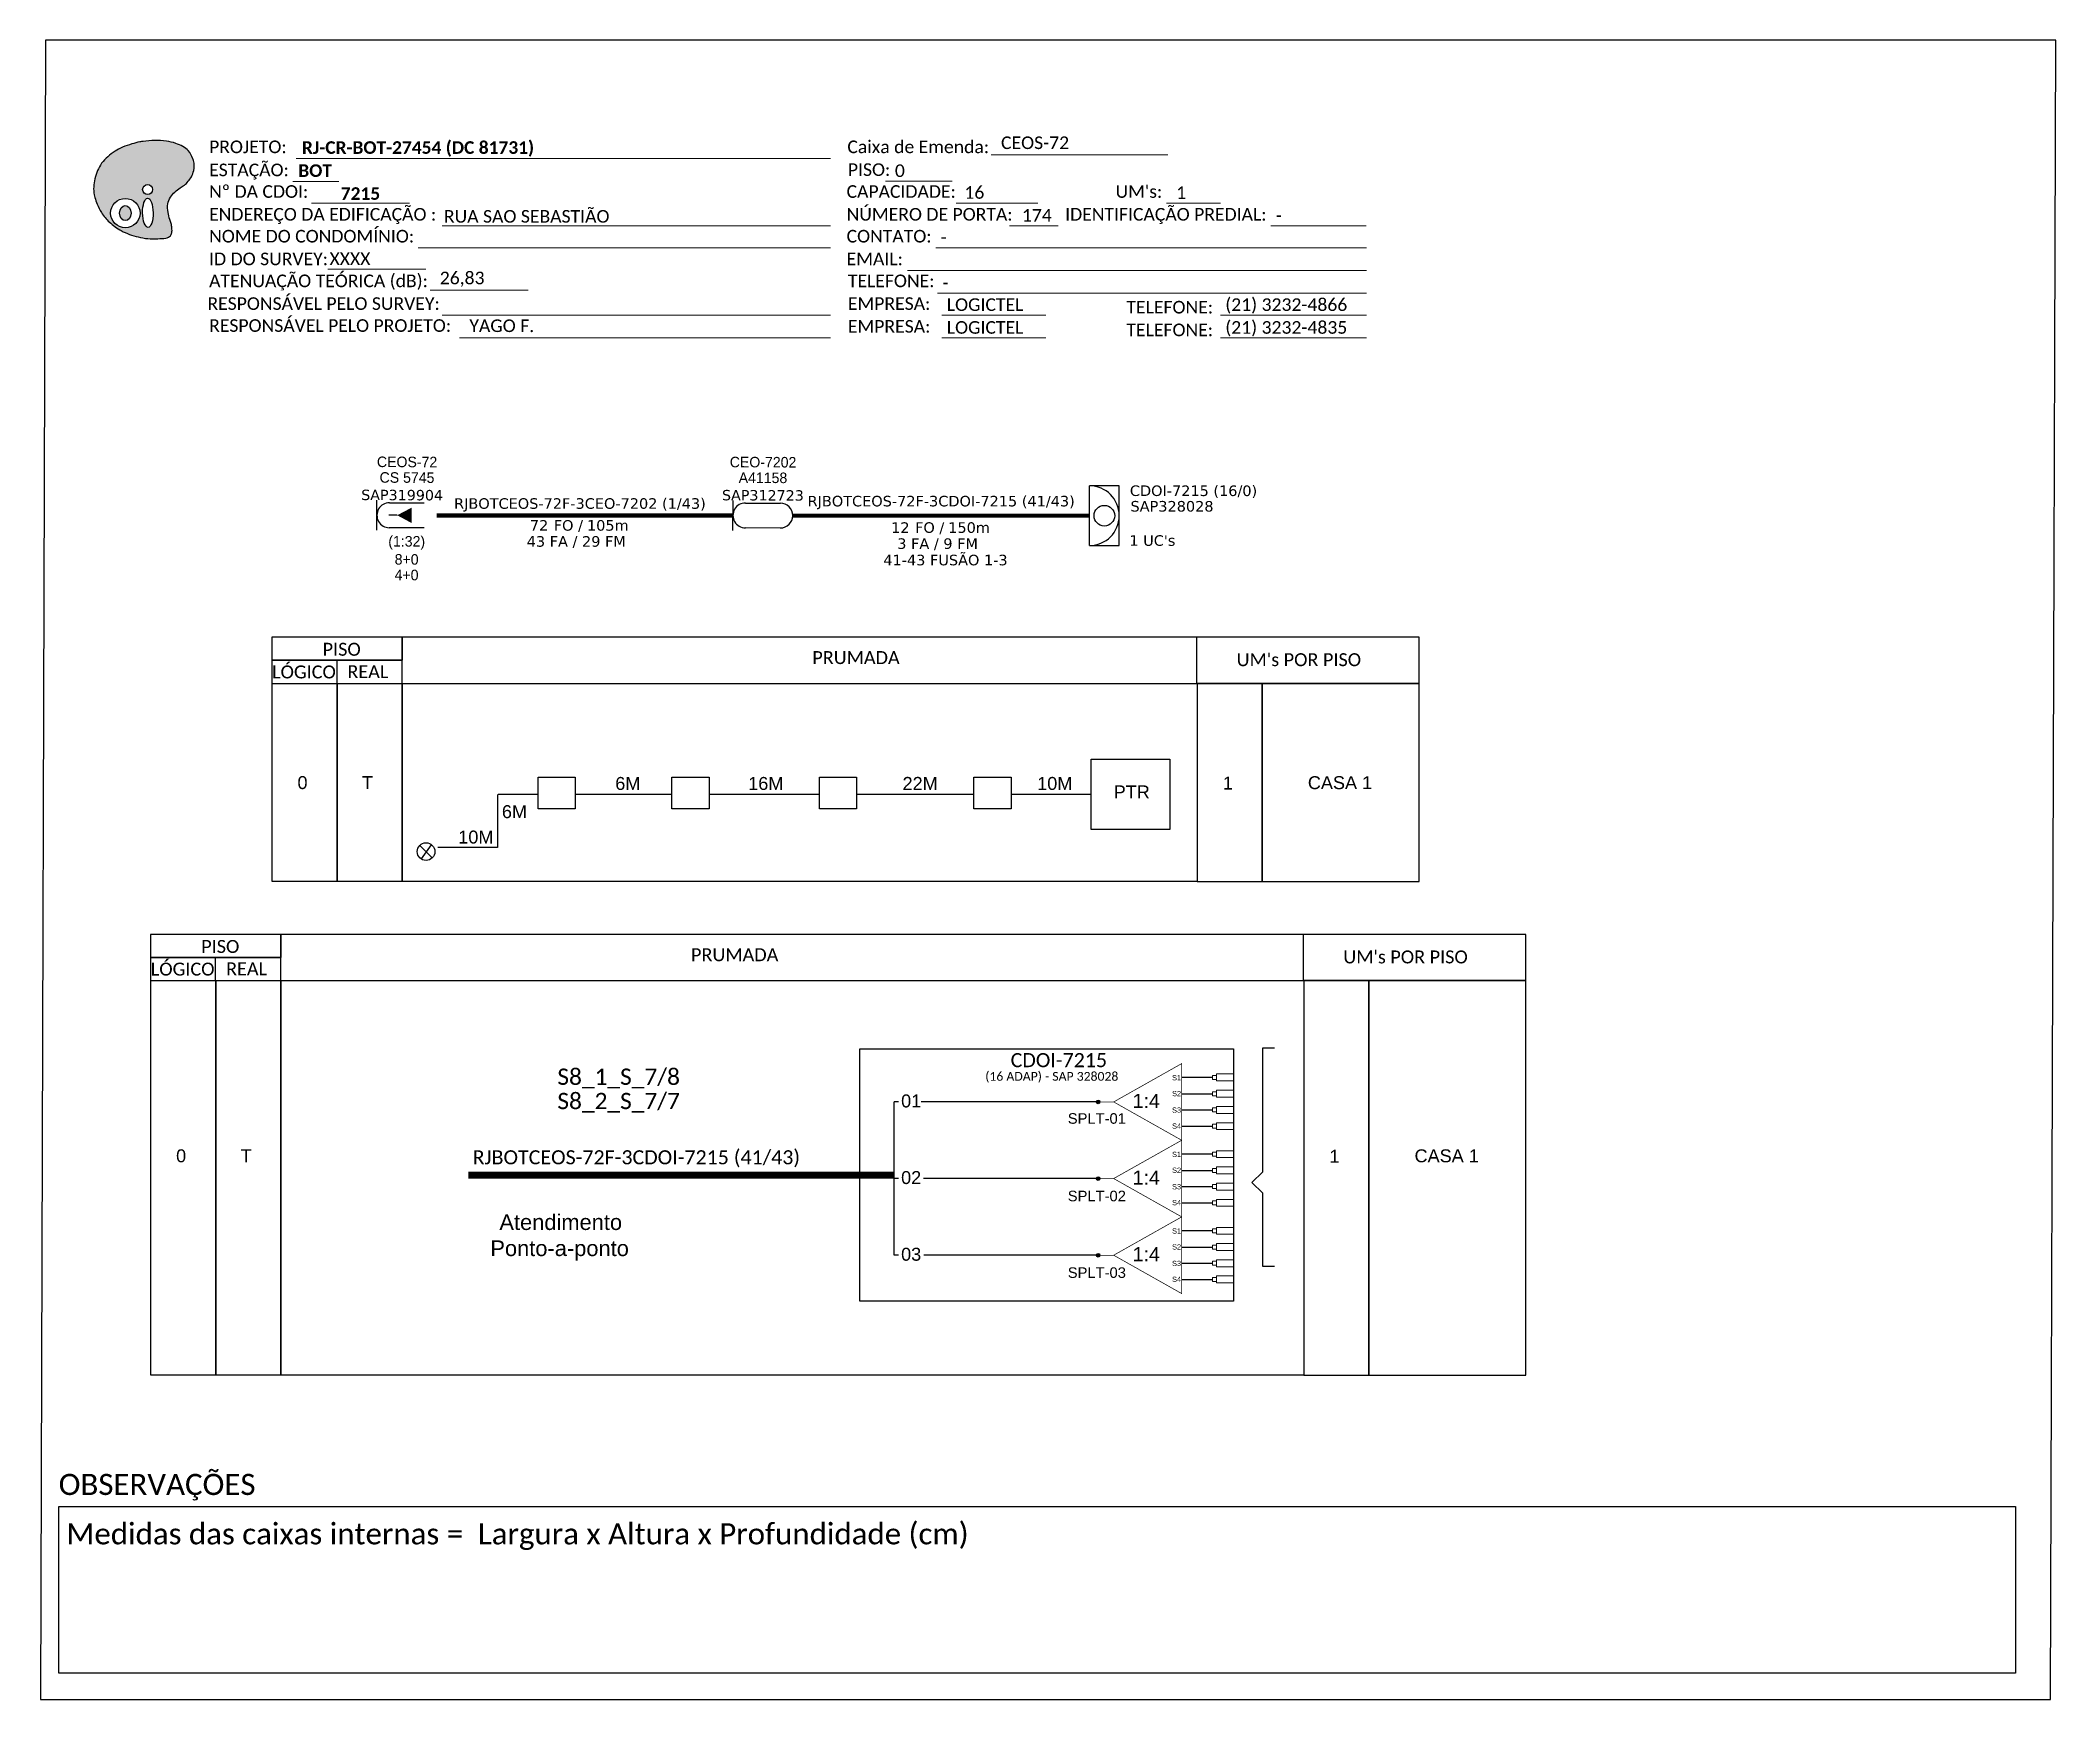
# Model space of a CAD drawing. Header units: metres. Extents: x 21390 to 21677, y -11832 to -11596.
import ezdxf
from ezdxf.enums import TextEntityAlignment as Align

# ---------------------------------------------------------------- set-up
doc = ezdxf.new("R2010")
doc.units = ezdxf.units.M
for name, color, linetype in [('10.0-Cartográfico', 252, 'Continuous'), ('CAP a Instalar', 1, 'Continuous'), ('CDOI_PROJ', 1, 'Continuous'), ('CEO', 1, 'Continuous'), ('CEOS', 1, 'Continuous')]:
    doc.layers.add(name, color=color, linetype=linetype)
doc.layers.add('Texto_Cabos', color=1, linetype='Continuous', lineweight=20)
doc.styles.add('ARIAL', font='arial.ttf')
doc.styles.add('siredit', font='verdana.ttf')
doc.styles.add('Style-font000', font='font000.shx')
doc.styles.add('WMF-Calibri0', font='calibri.ttf')
doc.styles.add('WMF-Calibri1', font='calibrib.ttf')
doc.linetypes.add('FENCELINE1', pattern='A,0.25,-0.1,[133,ltypeshp.shx,S=0.1,R=0,X=-0.1,Y=0],-0.1,1', length=1.45)

# ---------------------------------------------------------------- blocks, each defined once
blk = doc.blocks.new('OI')
h = blk.add_hatch(color=40)
edge = h.paths.add_edge_path()
edge.add_spline(control_points=[(4.35, -0.67), (3.92, -0.99), (3.26, -1.5), (2.81, -2.59), (2.9, -3.5), (3.06, -4.27), (3.31, -4.85), (3.37, -5.39), (3.4, -5.88), (3.2, -6.4), (2.54, -6.61), (1.65, -6.63), (0.55, -6.67), (-0.56, -6.42), (-1.61, -6.14), (-2.77, -5.61), (-3.92, -4.77), (-4.89, -3.7), (-5.34, -2.65), (-5.6, -1.94), (-5.85, -0.96), (-5.71, 0.47), (-5.1, 2.02), (-4.14, 3.02), (-3.3, 3.61), (-2.37, 4.16), (-1.36, 4.44), (-0.56, 4.7), (0.79, 4.85), (2.24, 4.97), (3.79, 4.57), (4.67, 4.21), (5.44, 3.65), (5.76, 2.99), (6.03, 2.21), (6.01, 1.46), (5.72, 0.64), (5.31, 0.08), (4.88, -0.38), (4.51, -0.55), (4.35, -0.67)], knot_values=[0, 0, 0, 0, 1.60434, 2.417191, 3.427595, 4.282808, 4.776746, 5.304182, 5.888771, 6.258406, 6.858137, 7.79129, 8.986195, 10.124242, 11.187857, 12.242908, 13.953784, 15.414161, 16.515391, 17.349188, 17.675853, 19.552021, 21.515531, 22.568638, 23.63245, 24.621084, 25.782718, 26.745347, 27.142653, 29.870543, 31.004649, 31.921532, 32.709589, 33.801391, 34.042471, 35.192333, 35.971461, 36.628871, 37.254359, 37.836911, 37.836911, 37.836911, 37.836911], degree=3, periodic=0)
h.paths.add_polyline_path([(1.13, -0.87, -1), (-0.04, -0.87, -1)], flags=16)
edge = h.paths.add_edge_path(flags=16)
edge.add_ellipse((0.56, -3.59), major_axis=(-0.02, 1.71), ratio=0.361305, start_angle=0, end_angle=360)
h.paths.add_polyline_path([(-0.36, -3.62, -1), (-3.8, -3.62, -1)], flags=16)
edge = h.paths.add_edge_path(flags=0)
edge.add_ellipse((-2.08, -3.62), major_axis=(0, 0.885), ratio=0.758294, start_angle=0, end_angle=360)
at = {"color": 40}
for centre, radius in [((-2.08, -3.62), 1.72), ((0.54, -0.87), 0.587)]:
    blk.add_circle(centre, radius, dxfattribs=at)
blk.add_ellipse((0.56, -3.59), major_axis=(-0.02, 1.71), ratio=0.361305, dxfattribs=at)
blk.add_ellipse((-2.08, -3.62), major_axis=(0, 0.885), ratio=0.758294, start_param=-3.141592653589792, end_param=3.141592653589792, dxfattribs=at)
at = {"color": 40, "start_tangent": (-0.800898, -0.598801), "end_tangent": (-0.800898, -0.598801)}
blk.add_spline([(4.35, -0.67), (3.2, -1.78), (2.9, -2.54), (2.92, -3.55), (3.12, -4.38), (3.28, -4.85), (3.37, -5.37), (3.35, -5.95), (3.2, -6.29), (2.66, -6.55), (1.73, -6.63), (0.54, -6.62), (-0.58, -6.41), (-1.6, -6.11), (-2.56, -5.67), (-3.95, -4.67), (-4.89, -3.56), (-5.37, -2.56), (-5.64, -1.78), (-5.72, -1.46), (-5.63, 0.42), (-4.84, 2.22), (-4.13, 2.99), (-3.27, 3.62), (-2.4, 4.09), (-1.3, 4.47), (-0.37, 4.72), (0.02, 4.77), (2.75, 4.8), (3.85, 4.53), (4.69, 4.16), (5.31, 3.68), (5.85, 2.73), (5.93, 2.5), (5.94, 1.35), (5.67, 0.62), (5.29, 0.08), (4.84, -0.36), (4.35, -0.67)], degree=3, dxfattribs=at)
blk = doc.blocks.new('CARIMBO')
at = {"color": 7, "lineweight": 0}
for points in [[(35.66, -16.79), (111.64, -16.79)], [(134.48, -16.3), (159.61, -16.3)], [(119.43, -20.02), (128.92, -20.02)], [(35.15, -20.06), (41.7, -20.06)], [(37.81, -23.14), (51.75, -23.14)], [(129.48, -23.14), (141.1, -23.14)], [(159.42, -23.14), (167.09, -23.14)], [(56.38, -26.37), (111.64, -26.37)], [(137.07, -26.37), (144.01, -26.37)], [(174.24, -26.37), (187.8, -26.37)], [(52.97, -29.48), (111.64, -29.48)], [(126.6, -29.48), (187.83, -29.48)], [(40.13, -32.55), (54.07, -32.55)], [(122.56, -32.72), (187.83, -32.72)], [(54.67, -35.52), (68.61, -35.52)], [(126.84, -35.96), (187.83, -35.96)], [(56.38, -39.07), (111.64, -39.07)], [(127.45, -39.07), (142.25, -39.07)], [(167.06, -39.07), (187.83, -39.07)], [(58.87, -42.31), (111.64, -42.31)], [(127.45, -42.31), (142.25, -42.31)], [(167.06, -42.31), (187.83, -42.31)]]:
    blk.add_lwpolyline(points, dxfattribs=at)
at = {"color": 7, "xscale": 1.213923925163967, "yscale": 1.213923925163967, "zscale": 1.213923925163967, "rotation": 0.1532896023949059}
blk.add_blockref('OI', (13.86, -20.16), dxfattribs=at)
at = {"color": 7, "lineweight": 0, "style": 'WMF-Calibri0'}
for s, height, p in [('PROJETO:', 1.793, (23.26, -16.04)), ('Caixa de Emenda:', 1.7927, (114.02, -16.04)), ('ESTAÇÃO:', 1.793, (23.26, -19.32)), ('PISO:', 1.793, (114.09, -19.28)), ('Nº DA CDOI:', 1.7927, (23.26, -22.39)), ('CAPACIDADE:', 1.7927, (113.91, -22.39)), ("UM's:", 1.793, (152.15, -22.39)), ('ENDEREÇO DA EDIFICAÇÃO :', 1.7927, (23.26, -25.63)), ('NÚMERO DE PORTA:', 1.7927, (113.91, -25.63)), ('IDENTIFICAÇÃO PREDIAL:', 1.7927, (144.99, -25.63)), ('NOME DO CONDOMÍNIO:', 1.7927, (23.26, -28.74)), ('CONTATO:', 1.793, (113.91, -28.74)), ('ID DO SURVEY:', 1.7927, (23.26, -31.97)), ('EMAIL:', 1.793, (113.91, -31.97)), ('ATENUAÇÃO TEÓRICA (dB):', 1.7927, (23.26, -35.09)), ('TELEFONE:', 1.793, (114.09, -35.09)), ('RESPONSÁVEL PELO SURVEY:', 1.7927, (23.02, -38.32)), ('EMPRESA:', 1.793, (114.09, -38.32)), ('TELEFONE:', 1.793, (153.7, -38.83)), ('RESPONSÁVEL PELO PROJETO:', 1.7927, (23.26, -41.44)), ('EMPRESA:', 1.793, (114.09, -41.56)), ('TELEFONE:', 1.793, (153.7, -42.06))]:
    blk.add_text(s, height=height, dxfattribs=at).set_placement(p)
at = {"color": 7, "lineweight": 0, "flags": 8}
for tag, p, style in [('PROJ', (36.46, -16.13), 'WMF-Calibri1'), ('CEOS-XX', (135.87, -15.46), 'WMF-Calibri0'), ('EST', (35.94, -19.41), 'WMF-Calibri1'), ('PISO_PTR', (120.78, -19.42), 'WMF-Calibri0'), ('CAPAC.', (130.66, -22.52), 'WMF-Calibri0'), ("UC'S", (160.78, -22.54), 'WMF-Calibri0'), ('LOGRADOURO', (56.65, -25.91), 'WMF-Calibri0'), ('N°', (138.85, -25.77), 'WMF-Calibri0'), ('N°PREDIO', (174.94, -25.77), 'WMF-Calibri0'), ('NOME_DO_COND.', (53.23, -29.02), 'WMF-Calibri0'), ('NOME_DO_CONTATO', (127.3, -28.89), 'WMF-Calibri0'), ('_ID_', (40.39, -31.94), 'WMF-Calibri0'), ('EMAIL', (123.26, -32.12), 'WMF-Calibri0'), ('O_POTEN', (56.06, -34.68), 'WMF-Calibri0'), ('TELEFONE', (127.55, -35.36), 'WMF-Calibri0'), ('RES_SURVEY', (57.78, -38.23), 'WMF-Calibri0'), ('EMP_RESP_SURVEY', (128.16, -38.47), 'WMF-Calibri0'), ('CONT_RESP_SURVEY', (167.76, -38.47), 'WMF-Calibri0'), ('RES_PROJ', (60.27, -41.47), 'WMF-Calibri0'), ('EMP_RESP_PROJ', (128.16, -41.71), 'WMF-Calibri0'), ('CONT_RESP_PROJ', (167.76, -41.71), 'WMF-Calibri0')]:
    blk.add_attdef(tag, p, '', height=1.79, dxfattribs=dict(at, style=style))
at = {"color": 7, "lineweight": 0, "style": 'WMF-Calibri1', "flags": 8}
blk.add_attdef("N° CDO'S", text='', height=1.79, dxfattribs=at).set_placement((44.78, -22.68), align=Align.CENTER)

msp = doc.modelspace()

# ---------------------------------------------------------------- hatches: boundary and pattern name
h = msp.add_hatch(color=3)
h.dxf.hatch_style = 1
edge = h.paths.add_edge_path()
edge.add_arc((21540.6, -11746.63), 0.256, 0, 360)
h = msp.add_hatch(color=3)
h.dxf.hatch_style = 1
edge = h.paths.add_edge_path()
edge.add_arc((21540.6, -11757.52), 0.256, 0, 360)
h = msp.add_hatch(color=3)
h.dxf.hatch_style = 1
edge = h.paths.add_edge_path()
edge.add_arc((21540.6, -11768.42), 0.256, 0, 360)

# ---------------------------------------------------------------- linework, layer by layer
for points in [[(21390.19, -11831.59), (21676.03, -11831.59), (21676.77, -11595.73), (21390.93, -11595.73)], [(21423.15, -11687.14), (21432.41, -11687.14), (21432.41, -11715.32), (21423.15, -11715.32)], [(21432.41, -11687.14), (21441.66, -11687.14), (21441.66, -11715.32), (21432.41, -11715.32)], [(21441.66, -11687.14), (21554.69, -11687.14), (21554.69, -11715.32), (21441.66, -11715.32)], [(21563.95, -11687.14), (21554.69, -11687.14), (21554.69, -11715.32), (21563.95, -11715.32)], [(21586.25, -11687.14), (21563.95, -11687.14), (21563.95, -11715.32), (21586.25, -11715.32)], [(21405.89, -11729.39), (21415.15, -11729.39), (21415.15, -11785.45), (21405.89, -11785.45)], [(21415.15, -11729.39), (21424.41, -11729.39), (21424.41, -11785.45), (21415.15, -11785.45)], [(21424.41, -11729.39), (21569.85, -11729.39), (21569.85, -11785.45), (21424.41, -11785.45)], [(21579.11, -11729.39), (21569.85, -11729.39), (21569.85, -11785.45), (21579.11, -11785.45)], [(21601.41, -11729.39), (21579.11, -11729.39), (21579.11, -11785.45), (21601.41, -11785.45)]]:
    msp.add_lwpolyline(points, close=True)
at = {"color": 0}
for points in [[(21423.12, -11683.85), (21441.64, -11683.85), (21441.64, -11680.57), (21423.12, -11680.57)], [(21423.12, -11687.14), (21441.64, -11687.14), (21441.64, -11683.85), (21423.12, -11683.85)], [(21405.87, -11726.1), (21424.38, -11726.1), (21424.38, -11722.81), (21405.87, -11722.81)], [(21405.87, -11729.39), (21424.38, -11729.39), (21424.38, -11726.1), (21405.87, -11726.1)], [(21392.82, -11804.12), (21671.06, -11804.12), (21671.06, -11827.83), (21392.82, -11827.83)]]:
    msp.add_lwpolyline(points, close=True, dxfattribs=at)
for points in [[(21441.64, -11687.14), (21586.25, -11687.14), (21586.25, -11680.57), (21441.64, -11680.57), (21441.64, -11680.57), (21441.64, -11683.85)], [(21554.66, -11687.14), (21554.66, -11680.57)], [(21432.38, -11687.14), (21432.38, -11683.85)], [(21563.95, -11687.14), (21563.95, -11715.32)], [(21424.38, -11729.39), (21601.41, -11729.39), (21601.41, -11722.81), (21424.38, -11722.81), (21424.38, -11722.81), (21424.38, -11726.1)], [(21569.82, -11729.39), (21569.82, -11722.81)], [(21415.12, -11729.39), (21415.12, -11726.1)], [(21579.11, -11729.39), (21579.11, -11785.45)]]:
    msp.add_lwpolyline(points)
at = {"color": 1}
msp.add_lwpolyline([(21559.86, -11762.97), (21559.86, -11762.97), (21559.86, -11774.96), (21506.73, -11774.96), (21506.73, -11739.08), (21506.73, -11739.08)], dxfattribs=at)
msp.add_lwpolyline([(21506.73, -11739.08), (21559.86, -11739.08), (21559.86, -11774.96), (21506.73, -11774.96)], close=True, dxfattribs=at)
at = {"color": 10, "linetype": 'Continuous', "ltscale": 2.5, "const_width": 0.1}
for points in [[(21552.49, -11741.18), (21542.82, -11746.63), (21552.49, -11752.08), (21552.49, -11741.18)], [(21542.82, -11746.63), (21540.6, -11746.63)], [(21552.49, -11752.08), (21542.82, -11757.52), (21552.49, -11762.97), (21552.49, -11752.08)], [(21542.82, -11757.52), (21540.6, -11757.52)], [(21552.49, -11762.97), (21542.82, -11768.42), (21552.49, -11773.87), (21552.49, -11762.97)], [(21542.82, -11768.42), (21540.6, -11768.42)]]:
    msp.add_lwpolyline(points, dxfattribs=at)
at = {"color": 3}
msp.add_lwpolyline([(21565.68, -11770.03), (21564.03, -11770.03), (21564.02, -11759.59), (21562.46, -11758.08), (21564.02, -11756.58), (21564.02, -11738.95), (21565.68, -11738.95)], dxfattribs=at)
at = {"color": 3, "linetype": 'Continuous', "ltscale": 2.5}
for points in [[(21556.87, -11743.16), (21552.49, -11743.16)], [(21552.49, -11745.46), (21556.87, -11745.46)], [(21552.49, -11747.77), (21556.87, -11747.77)], [(21552.49, -11750.07), (21556.87, -11750.07)], [(21556.87, -11754.05), (21552.49, -11754.05)], [(21552.49, -11756.36), (21556.87, -11756.36)], [(21552.49, -11758.67), (21556.87, -11758.67)], [(21552.49, -11760.97), (21556.87, -11760.97)], [(21556.87, -11764.95), (21552.49, -11764.95)], [(21552.49, -11767.26), (21556.87, -11767.26)], [(21552.49, -11769.56), (21556.87, -11769.56)], [(21552.49, -11771.87), (21556.87, -11771.87)]]:
    msp.add_lwpolyline(points, dxfattribs=at)
at = {"color": 3, "lineweight": 0}
for points in [[(21556.87, -11742.87), (21557.44, -11742.87), (21557.44, -11743.44), (21556.87, -11743.44)], [(21556.87, -11745.18), (21557.44, -11745.18), (21557.44, -11745.75), (21556.87, -11745.75)], [(21556.87, -11747.48), (21557.44, -11747.48), (21557.44, -11748.05), (21556.87, -11748.05)], [(21556.87, -11749.79), (21557.44, -11749.79), (21557.44, -11750.36), (21556.87, -11750.36)], [(21556.87, -11753.77), (21557.44, -11753.77), (21557.44, -11754.34), (21556.87, -11754.34)], [(21556.87, -11756.07), (21557.44, -11756.07), (21557.44, -11756.65), (21556.87, -11756.65)], [(21556.87, -11758.38), (21557.44, -11758.38), (21557.44, -11758.95), (21556.87, -11758.95)], [(21556.87, -11760.68), (21557.44, -11760.68), (21557.44, -11761.26), (21556.87, -11761.26)], [(21556.87, -11764.66), (21557.44, -11764.66), (21557.44, -11765.24), (21556.87, -11765.24)], [(21556.87, -11766.97), (21557.44, -11766.97), (21557.44, -11767.54), (21556.87, -11767.54)], [(21556.87, -11769.28), (21557.44, -11769.28), (21557.44, -11769.85), (21556.87, -11769.85)], [(21556.87, -11771.58), (21557.44, -11771.58), (21557.44, -11772.15), (21556.87, -11772.15)]]:
    msp.add_lwpolyline(points, close=True, dxfattribs=at)
for points in [[(21557.44, -11742.66), (21557.44, -11743.65)], [(21557.44, -11742.66), (21559.86, -11742.66)], [(21557.44, -11743.65), (21559.86, -11743.65)], [(21557.44, -11744.97), (21557.44, -11745.96)], [(21557.44, -11744.97), (21559.86, -11744.97)], [(21557.44, -11745.96), (21559.86, -11745.96)], [(21557.44, -11747.27), (21557.44, -11748.26)], [(21557.44, -11747.27), (21559.86, -11747.27)], [(21557.44, -11748.26), (21559.86, -11748.26)], [(21557.44, -11749.58), (21557.44, -11750.57)], [(21557.44, -11749.58), (21559.86, -11749.58)], [(21557.44, -11750.57), (21559.86, -11750.57)], [(21557.44, -11753.56), (21557.44, -11754.55)], [(21557.44, -11753.56), (21559.86, -11753.56)], [(21557.44, -11754.55), (21559.86, -11754.55)], [(21557.44, -11755.87), (21557.44, -11756.85)], [(21557.44, -11755.87), (21559.86, -11755.87)], [(21557.44, -11756.85), (21559.86, -11756.85)], [(21557.44, -11758.17), (21557.44, -11759.16)], [(21557.44, -11758.17), (21559.86, -11758.17)], [(21557.44, -11759.16), (21559.86, -11759.16)], [(21557.44, -11760.48), (21557.44, -11761.46)], [(21557.44, -11760.48), (21559.86, -11760.48)], [(21557.44, -11761.46), (21559.86, -11761.46)], [(21557.44, -11764.46), (21557.44, -11765.44)], [(21557.44, -11764.46), (21559.86, -11764.46)], [(21557.44, -11765.44), (21559.86, -11765.44)], [(21557.44, -11766.76), (21557.44, -11767.75)], [(21557.44, -11766.76), (21559.86, -11766.76)], [(21557.44, -11767.75), (21559.86, -11767.75)], [(21557.44, -11769.07), (21557.44, -11770.06)], [(21557.44, -11769.07), (21559.86, -11769.07)], [(21557.44, -11770.06), (21559.86, -11770.06)], [(21557.44, -11771.37), (21557.44, -11772.36)], [(21557.44, -11771.37), (21559.86, -11771.37)], [(21557.44, -11772.36), (21559.86, -11772.36)]]:
    msp.add_lwpolyline(points, dxfattribs=at)
at = {"color": 5}
for points in [[(21512.23, -11746.63), (21511.59, -11746.63)], [(21540.6, -11746.63), (21515.45, -11746.63)], [(21512.23, -11757.52), (21511.59, -11757.52)], [(21540.6, -11757.52), (21515.78, -11757.52)], [(21512.23, -11768.42), (21511.59, -11768.42)], [(21540.6, -11768.42), (21515.8, -11768.42)]]:
    msp.add_lwpolyline(points, dxfattribs=at)
at = {"color": 1, "const_width": 1}
msp.add_lwpolyline([(21511.59, -11757.02), (21501.55, -11757.02), (21482.37, -11757.02), (21451.07, -11757.02)], dxfattribs=at)
at = {"color": 3}
for centre in [(21540.6, -11746.63), (21540.6, -11757.52), (21540.6, -11768.42)]:
    msp.add_circle(centre, 0.256, dxfattribs=at)
at = {"layer": '10.0-Cartográfico', "color": 10, "ltscale": 100}
for points in [[(21539.62, -11697.91), (21550.8, -11697.91), (21550.8, -11707.9), (21539.62, -11707.9)], [(21460.97, -11700.46), (21466.26, -11700.46), (21466.26, -11704.96), (21460.97, -11704.96)], [(21479.99, -11700.46), (21485.29, -11700.46), (21485.29, -11704.96), (21479.99, -11704.96)], [(21500.98, -11700.46), (21506.27, -11700.46), (21506.27, -11704.96), (21500.98, -11704.96)], [(21522.95, -11700.46), (21528.24, -11700.46), (21528.24, -11704.96), (21522.95, -11704.96)]]:
    msp.add_lwpolyline(points, close=True, dxfattribs=at)
for points in [[(21455.21, -11702.91), (21455.21, -11710.48), (21446.71, -11710.48)], [(21460.97, -11702.91), (21455.28, -11702.91)], [(21479.99, -11702.91), (21466.26, -11702.91)], [(21500.98, -11702.91), (21485.29, -11702.91)], [(21522.95, -11702.91), (21506.27, -11702.91)], [(21539.62, -11702.91), (21528.24, -11702.91)], [(21445.92, -11711.93), (21444.16, -11710.17)], [(21444.37, -11712.07), (21445.83, -11710.09)], [(21511.59, -11768.42), (21511.59, -11746.63)]]:
    msp.add_lwpolyline(points, dxfattribs=at)
msp.add_circle((21445.04, -11711.05), 1.25, dxfattribs=at)
at = {"layer": '10.0-Cartográfico', "color": 5, "ltscale": 100}
msp.add_arc((21495.42, -11663.28), 1.76, 270, 90, dxfattribs=at)
at = {"layer": 'CAP a Instalar', "color": 5, "linetype": 'FENCELINE1', "lineweight": 40, "ltscale": 5e-05, "const_width": 0.6}
msp.add_lwpolyline([(21446.55, -11663.27), (21446.55, -11663.27), (21488.68, -11663.26)], dxfattribs=at)
at = {"layer": 'CAP a Instalar', "color": 1, "linetype": 'FENCELINE1', "lineweight": 40, "ltscale": 5e-05, "const_width": 0.6}
msp.add_lwpolyline([(21539.36, -11663.3), (21497.18, -11663.3), (21497.18, -11663.3)], dxfattribs=at)
at = {"layer": 'CDOI_PROJ', "color": 1}
for p, q in [((21543.61, -11659.05), (21539.36, -11659.05)), ((21543.61, -11667.55), (21543.61, -11659.05)), ((21539.36, -11667.55), (21543.61, -11667.55))]:
    msp.add_line(p, q, dxfattribs=at)
msp.add_lwpolyline([(21539.36, -11667.55), (21539.36, -11659.05)], dxfattribs=at)
msp.add_circle((21541.49, -11663.3), 1.47, dxfattribs=at)
msp.add_arc((21539.36, -11663.3), 4.25, 269.9724, 89.9724, dxfattribs=at)
at = {"layer": 'CEO', "color": 5}
for p, q in [((21490.46, -11661.5), (21495.42, -11661.52)), ((21495.41, -11665.06), (21490.44, -11665.04))]:
    msp.add_line(p, q, dxfattribs=at)
msp.add_lwpolyline([(21488.67, -11665.4), (21488.69, -11661.13)], dxfattribs=at)
msp.add_arc((21490.45, -11663.27), 1.77, 89.7653, 269.7653, dxfattribs=at)
at = {"layer": 'CEOS', "color": 5}
for p, q in [((21439.83, -11661.47), (21444.79, -11661.49)), ((21444.78, -11665.03), (21439.81, -11665.01))]:
    msp.add_line(p, q, dxfattribs=at)
for points in [[(21438.04, -11665.36), (21438.06, -11661.1)], [(21440.93, -11663.24), (21439.74, -11663.24)]]:
    msp.add_lwpolyline(points, dxfattribs=at)
msp.add_lwpolyline([(21440.93, -11663.24, 0, 2.18, 0), (21442.98, -11663.25, 2.18, 2.18, 0)], format="xyseb", dxfattribs=at)
msp.add_arc((21439.82, -11663.24), 1.77, 89.732, 269.732, dxfattribs=at)

# ---------------------------------------------------------------- block references
ref = msp.add_blockref('CARIMBO', (21390.93, -11595.73))
ref.add_attrib('PROJ', 'RJ-CR-BOT-27454 (DC 81731)', (21427.39, -11611.87), dxfattribs={"color": 7, "lineweight": 0, "height": 1.7927, "style": 'WMF-Calibri1'})
ref.add_attrib('EST', 'BOT', (21426.87, -11615.15), dxfattribs={"color": 7, "lineweight": 0, "height": 1.793, "style": 'WMF-Calibri1'})
ref.add_attrib("N° CDO'S", '7215', dxfattribs={"color": 7, "lineweight": 0, "height": 1.793, "style": 'WMF-Calibri1'}).set_placement((21435.71, -11618.41), align=Align.CENTER)
ref.add_attrib('LOGRADOURO', 'RUA SAO SEBASTIÃO', (21447.58, -11621.65), dxfattribs={"color": 7, "lineweight": 0, "height": 1.7927, "style": 'WMF-Calibri0'})
ref.add_attrib('_ID_', 'XXXX', (21431.32, -11627.67), dxfattribs={"color": 7, "lineweight": 0, "height": 1.793, "style": 'WMF-Calibri0'})
ref.add_attrib('O_POTEN', '26,83', (21446.99, -11630.41), dxfattribs={"color": 7, "lineweight": 0, "height": 1.793, "style": 'WMF-Calibri0'})
ref.add_attrib('RES_PROJ', 'YAGO F.', (21451.2, -11637.2), dxfattribs={"color": 7, "lineweight": 0, "height": 1.793, "style": 'WMF-Calibri0'})
ref.add_attrib('CEOS-XX', 'CEOS-72', (21526.8, -11611.19), dxfattribs={"color": 7, "lineweight": 0, "height": 1.793, "style": 'WMF-Calibri0'})
ref.add_attrib('CAPAC.', '16', (21521.59, -11618.25), dxfattribs={"color": 7, "lineweight": 0, "height": 1.793, "style": 'WMF-Calibri0'})
ref.add_attrib("UC'S", '1', (21551.7, -11618.27), dxfattribs={"color": 7, "lineweight": 0, "height": 1.79, "style": 'WMF-Calibri0'})
ref.add_attrib('PISO_PTR', '0', (21511.71, -11615.16), dxfattribs={"color": 7, "lineweight": 0, "height": 1.79, "style": 'WMF-Calibri0'})
ref.add_attrib('N°', '174', (21529.77, -11621.51), dxfattribs={"color": 7, "lineweight": 0, "height": 1.793, "style": 'WMF-Calibri0'})
ref.add_attrib('N°PREDIO', '-', (21565.87, -11621.51), dxfattribs={"color": 7, "lineweight": 0, "height": 1.79, "style": 'WMF-Calibri0'})
ref.add_attrib('NOME_DO_CONTATO', '-', (21518.23, -11624.62), dxfattribs={"color": 7, "lineweight": 0, "height": 1.79, "style": 'WMF-Calibri0'})
ref.add_attrib('TELEFONE', '-', (21518.48, -11631.09), dxfattribs={"color": 7, "lineweight": 0, "height": 1.79, "style": 'WMF-Calibri0'})
ref.add_attrib('EMP_RESP_SURVEY', 'LOGICTEL', (21519.09, -11634.2), dxfattribs={"color": 7, "lineweight": 0, "height": 1.793, "style": 'WMF-Calibri0'})
ref.add_attrib('EMP_RESP_PROJ', 'LOGICTEL', (21519.09, -11637.44), dxfattribs={"color": 7, "lineweight": 0, "height": 1.793, "style": 'WMF-Calibri0'})
ref.add_attrib('CONT_RESP_SURVEY', '(21) 3232-4866', (21558.69, -11634.2), dxfattribs={"color": 7, "lineweight": 0, "height": 1.7927, "style": 'WMF-Calibri0'})
ref.add_attrib('CONT_RESP_PROJ', '(21) 3232-4835', (21558.69, -11637.44), dxfattribs={"color": 7, "lineweight": 0, "height": 1.7927, "style": 'WMF-Calibri0'})

# ---------------------------------------------------------------- texts
at = {"color": 0, "style": 'WMF-Calibri0'}
for s, p in [('  LÓGICO', (21421.85, -11686.43)), ('     PISO', (21427.09, -11683.21)), ('PRUMADA', (21499.97, -11684.39)), ("UM's POR PISO", (21560.3, -11684.69)), ('    REAL', (21431.26, -11686.39)), ('     PISO', (21409.83, -11725.45)), ('  LÓGICO', (21404.6, -11728.67)), ('    REAL', (21414.01, -11728.63)), ('PRUMADA', (21482.72, -11726.63)), ("UM's POR PISO", (21575.47, -11726.94))]:
    msp.add_text(s, height=1.84, dxfattribs=at).set_placement(p)
at = {"style": 'ARIAL'}
for s, p in [('0', (21427.47, -11701.24)), ('T', (21436.72, -11701.24)), ('6M', (21473.73, -11701.36)), ('16M', (21493.35, -11701.36)), ('22M', (21515.3, -11701.36)), ('10M', (21534.44, -11701.36)), ('1', (21559.05, -11701.31)), ('CASA 1', (21575, -11701.25)), ('PTR', (21545.39, -11702.56)), ('6M', (21457.61, -11705.37)), ('10M', (21452.12, -11708.98)), ('01', (21514.02, -11746.49)), ('0', (21410.21, -11754.29)), ('T', (21419.47, -11754.29)), ('1', (21574.21, -11754.35)), ('CASA 1', (21590.17, -11754.29)), ('02', (21514.02, -11757.38)), ('03', (21514.02, -11768.28))]:
    msp.add_text(s, height=1.84, dxfattribs=at).set_placement(p, align=Align.MIDDLE_CENTER)
at = {"color": 1, "style": 'WMF-Calibri0'}
for s, p in [('CDOI-7215', (21528.17, -11741.69)), ('RJBOTCEOS-72F-3CDOI-7215 (41/43)', (21451.67, -11755.5))]:
    msp.add_text(s, height=2, dxfattribs=at).set_placement(p)
msp.add_text('(16 ADAP) - SAP 328028', height=1.25, dxfattribs=at).set_placement((21534.02, -11743.62), align=Align.CENTER)
at = {"color": 10, "linetype": 'Continuous', "style": 'ARIAL'}
for s, height, p in [('S1', 0.75, (21551.12, -11743.56)), ('1:4', 2, (21545.51, -11747.48)), ('S2', 0.75, (21551.12, -11745.82)), ('S3', 0.75, (21551.12, -11748.17)), ('S4', 0.75, (21551.12, -11750.43)), ('S1', 0.75, (21551.12, -11754.46)), ('1:4', 2, (21545.51, -11758.38)), ('S2', 0.75, (21551.12, -11756.71)), ('S3', 0.75, (21551.12, -11759.06)), ('S4', 0.75, (21551.12, -11761.32)), ('S1', 0.75, (21551.12, -11765.35)), ('S2', 0.75, (21551.12, -11767.61)), ('1:4', 2, (21545.51, -11769.27)), ('S3', 0.75, (21551.12, -11769.96)), ('S4', 0.75, (21551.12, -11772.22))]:
    msp.add_text(s, height=height, dxfattribs=at).set_placement(p)
for s, height, style, p in [('SPLT-01', 1.5, 'ARIAL', (21536.29, -11749.73)), ('SPLT-02', 1.5, 'ARIAL', (21536.29, -11760.75)), ('SPLT-03', 1.5, 'ARIAL', (21536.29, -11771.64)), ('OBSERVAÇÕES', 3, 'WMF-Calibri0', (21392.8, -11802.5))]:
    msp.add_text(s, height=height, dxfattribs=dict(style=style)).set_placement(p)
at = {"color": 1, "char_height": 2.317, "width": 17.8281, "attachment_point": 5, "style": 'WMF-Calibri0'}
for s, insert in [('{\\W0.386911; }S8_1_S_7/8', (21472.27, -11743.29)), ('{\\W0.386911; }S8_2_S_7/7', (21472.27, -11746.74))]:
    msp.add_mtext(s, dxfattribs=dict(at, insert=insert))
for s, insert, char_height, width, attachment_point, style in [('{\\W0.369834; }Atendimento \\P{\\W0.369834; }Ponto-a-ponto', (21464.03, -11765.91), 2.2243, 17.115, 5, 'ARIAL'), ('Medidas das caixas internas =  Largura x Altura x Profundidade (cm)', (21393.88, -11806.52), 3, 277.1819, 1, 'WMF-Calibri0')]:
    msp.add_mtext(s, dxfattribs=dict(insert=insert, char_height=char_height, width=width, attachment_point=attachment_point, style=style))
at = {"layer": 'CDOI_PROJ', "color": 1, "linetype": 'FENCELINE1', "style": 'siredit'}
for s, p in [('CDOI-7215 (16/0)', (21545.12, -11659.75)), ('SAP328028', (21545.21, -11661.96)), ("1 UC's", (21545.05, -11666.83))]:
    msp.add_text(s, height=1.5, rotation=359.9724, dxfattribs=at).set_placement(p, align=Align.MIDDLE_LEFT)
at = {"layer": 'CEO', "color": 7, "linetype": 'FENCELINE1'}
for s, height, style, p in [('CEO-7202', 1.499, 'Style-font000', (21492.96, -11655.69)), ('A41158', 1.499, 'Style-font000', (21492.95, -11657.91)), ('SAP312723', 1.478, 'siredit', (21492.94, -11660.4))]:
    msp.add_text(s, height=height, rotation=359.7653, dxfattribs=dict(at, style=style)).set_placement(p, align=Align.MIDDLE_CENTER)
at = {"layer": 'CEOS', "color": 7, "linetype": 'FENCELINE1'}
for s, height, style, p in [('CEOS-72', 1.499, 'Style-font000', (21442.34, -11655.66)), ('CS 5745', 1.499, 'Style-font000', (21442.33, -11657.88)), ('SAP319904  ', 1.4783, 'siredit', (21442.28, -11660.37))]:
    msp.add_text(s, height=height, rotation=359.732, dxfattribs=dict(at, style=style)).set_placement(p, align=Align.MIDDLE_CENTER)
at = {"layer": 'CEOS', "color": 7, "linetype": 'FENCELINE1', "style": 'Style-font000'}
for s, p in [('(1:32)', (21442.29, -11666.19)), ('8+0', (21442.28, -11668.76)), ('4+0', (21442.27, -11670.98))]:
    msp.add_text(s, height=1.499, rotation=359.732, dxfattribs=at).set_placement(p, align=Align.TOP_CENTER)
at = {"layer": 'Texto_Cabos', "color": 5, "linetype": 'FENCELINE1', "style": 'siredit'}
for s, p in [('RJBOTCEOS-72F-3CEO-7202 (1/43)', (21466.92, -11661.57)), ('43 FA / 29 FM', (21466.4, -11666.96))]:
    msp.add_text(s, height=1.5, dxfattribs=at).set_placement(p, align=Align.MIDDLE_CENTER)
at = {"layer": 'Texto_Cabos', "color": 1, "linetype": 'FENCELINE1', "style": 'siredit'}
for s, p in [('RJBOTCEOS-72F-3CDOI-7215 (41/43)', (21518.29, -11661.23)), ('3 FA / 9 FM', (21517.78, -11667.27))]:
    msp.add_text(s, height=1.5, dxfattribs=at).set_placement(p, align=Align.MIDDLE_CENTER)
at = {"layer": 'Texto_Cabos', "color": 7, "linetype": 'FENCELINE1', "style": 'siredit'}
msp.add_text('72', height=1.5, dxfattribs=at).set_placement((21462.42, -11664.68), align=Align.MIDDLE_RIGHT)
at = {"layer": 'Texto_Cabos', "color": 7, "style": 'siredit'}
msp.add_text('FO /', height=1.5, dxfattribs=at).set_placement((21467.35, -11664.68), align=Align.MIDDLE_RIGHT)
at = {"layer": 'Texto_Cabos', "color": 7, "linetype": 'FENCELINE1', "style": 'siredit'}
msp.add_text('105m', height=1.5, dxfattribs=at).set_placement((21467.92, -11664.68), align=Align.MIDDLE_LEFT)
at = {"layer": 'Texto_Cabos', "color": 1, "linetype": 'FENCELINE1', "style": 'siredit'}
msp.add_text('12', height=1.5, dxfattribs=at).set_placement((21513.79, -11664.99), align=Align.MIDDLE_RIGHT)
at = {"layer": 'Texto_Cabos', "color": 1, "style": 'siredit'}
msp.add_text('FO /', height=1.5, dxfattribs=at).set_placement((21518.73, -11664.99), align=Align.MIDDLE_RIGHT)
at = {"layer": 'Texto_Cabos', "color": 1, "linetype": 'FENCELINE1', "style": 'siredit'}
msp.add_text('150m', height=1.5, dxfattribs=at).set_placement((21519.29, -11664.99), align=Align.MIDDLE_LEFT)
at = {"layer": 'Texto_Cabos', "color": 1, "insert": (21518.9, -11669.62), "char_height": 1.5, "attachment_point": 5, "style": 'siredit'}
msp.add_mtext('41-43 FUSÃO 1-3', dxfattribs=at)

doc.saveas('drawing.dxf')
